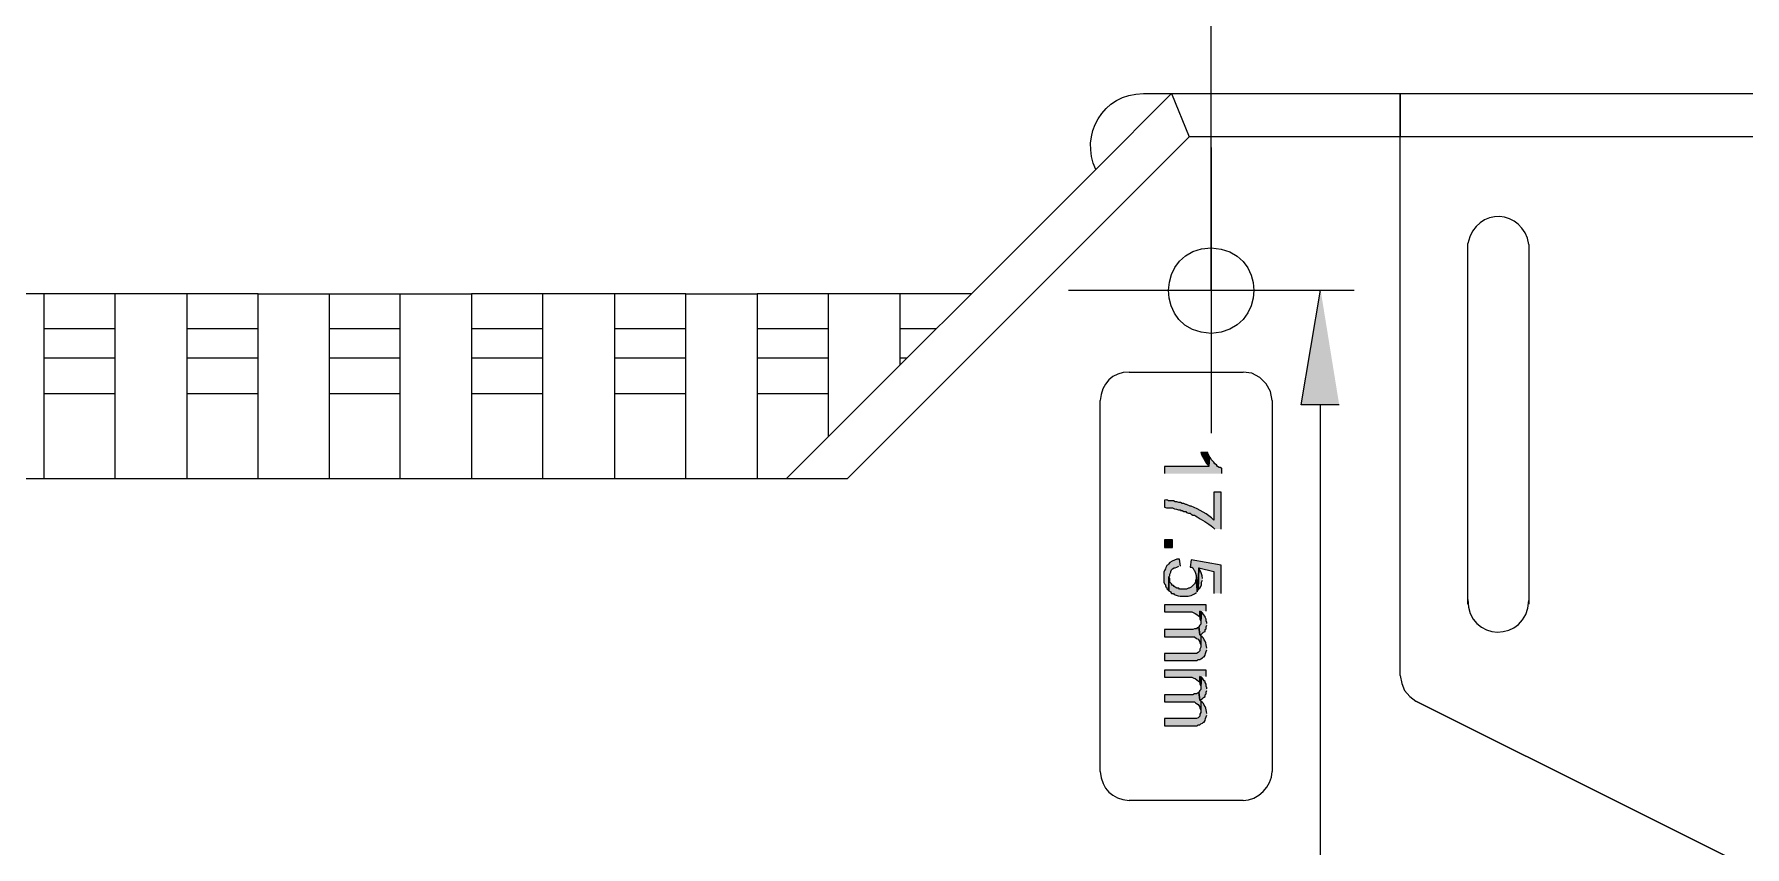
# Model space of a CAD drawing. Header units: inches. Extents: x 3 to 207, y 6 to 294.
# Drawn here: x 86.11 to 127.17, y 218.02 to 237.53 of the extents above; entities that cross this region are included whole.
import ezdxf

# ---------------------------------------------------------------- set-up
doc = ezdxf.new("R2010")
doc.units = ezdxf.units.IN
doc.header["$MEASUREMENT"] = 0
doc.layers.add('图层 1', color=7, linetype='Continuous')

msp = doc.modelspace()

# ---------------------------------------------------------------- hatches: boundary and pattern name
at = {"layer": '图层 1', "true_color": 0xffffff}
for points in [[(117.433, 228.628), (116.522, 228.628), (116.988, 231.38)], [(114.618, 226.977), (114.618, 227.104), (114.596, 227.104), (114.575, 227.125), (114.554, 227.125), (114.512, 227.147), (114.491, 227.189), (114.448, 227.21), (114.427, 227.252), (114.385, 227.295), (114.363, 227.316), (114.342, 227.358), (114.321, 227.379), (114.3, 227.147), (113.242, 227.147), (113.242, 226.977)], [(114.258, 223.379), (114.258, 223.4), (114.237, 223.442), (114.237, 223.485), (114.215, 223.527), (114.215, 223.548), (114.173, 223.59), (114.152, 223.633), (114.131, 223.654), (114.109, 223.421), (114.109, 223.358), (114.088, 223.337), (114.067, 223.294), (114.088, 223.104), (114.131, 223.125), (114.152, 223.146), (114.173, 223.167), (114.215, 223.188), (114.215, 223.231), (114.237, 223.252), (114.237, 223.294), (114.258, 223.337)], [(114.131, 223.654), (114.088, 223.675), (114.088, 223.485), (114.109, 223.442), (114.109, 223.421)], [(114.109, 223.083), (114.088, 223.104), (114.067, 223.294), (114.046, 223.273), (114.025, 223.273), (114.004, 223.252), (113.961, 223.252), (113.919, 223.231), (113.242, 223.231), (113.242, 223.061), (113.961, 223.061), (114.004, 223.019), (114.046, 222.998), (114.067, 222.977), (114.088, 222.934), (114.088, 222.913), (114.109, 222.871), (114.109, 222.829)], [(114.258, 221.812), (114.258, 221.834), (114.237, 221.876), (114.237, 221.918), (114.215, 221.961), (114.215, 221.982), (114.194, 222.003), (114.173, 222.024), (114.152, 222.067), (114.131, 222.088), (114.109, 221.855), (114.109, 221.791), (114.088, 221.77), (114.067, 221.728), (114.088, 221.537), (114.131, 221.559), (114.152, 221.58), (114.173, 221.601), (114.215, 221.622), (114.215, 221.664), (114.237, 221.686), (114.237, 221.728), (114.258, 221.77)], [(114.131, 222.088), (114.088, 222.109), (114.088, 221.918), (114.109, 221.876), (114.109, 221.855)], [(114.109, 221.516), (114.088, 221.537), (114.067, 221.728), (114.046, 221.707), (114.025, 221.707), (114.004, 221.686), (113.961, 221.686), (113.919, 221.664), (113.242, 221.664), (113.242, 221.495), (113.961, 221.495), (113.982, 221.474), (114.004, 221.453), (114.046, 221.432), (114.067, 221.41), (114.088, 221.368), (114.088, 221.347), (114.109, 221.304), (114.109, 221.262)]]:
    msp.add_hatch(color=7, dxfattribs=at).paths.add_polyline_path(points)
h = msp.add_hatch(color=7, dxfattribs=at)
edge = h.paths.add_edge_path()
edge.add_spline(control_points=[(114.321, 227.379), (114.321, 227.379), (114.3, 227.422), (114.3, 227.422), (114.3, 227.422), (114.279, 227.464), (114.279, 227.464), (114.279, 227.464), (114.279, 227.485), (114.279, 227.485), (114.279, 227.485), (114.109, 227.485), (114.109, 227.485), (114.152, 227.373), (114.135, 227.416), (114.194, 227.316), (114.252, 227.175), (114.258, 227.242), (114.3, 227.147)], knot_values=[0, 0, 0, 0, 0.352778, 0.352778, 0.352778, 0.705556, 0.705556, 0.705556, 1.058333, 1.058333, 1.058333, 1.411111, 1.411111, 1.411111, 1.763889, 1.763889, 1.763889, 2.116667, 2.116667, 2.116667, 2.116667], degree=3, periodic=0)
edge.add_line((114.3, 227.147), (114.321, 227.379))
h = msp.add_hatch(color=7, dxfattribs=at)
edge = h.paths.add_edge_path()
edge.add_spline(control_points=[(114.596, 225.644), (114.596, 225.644), (114.596, 226.533), (114.596, 226.533), (114.596, 226.533), (114.427, 226.533), (114.427, 226.533), (114.427, 226.533), (114.427, 225.855), (114.427, 225.855), (114.273, 226.015), (114.074, 226.108), (113.877, 226.194), (113.877, 226.194), (113.856, 226.194), (113.856, 226.194), (113.856, 226.194), (113.771, 226.236), (113.771, 226.236), (113.771, 226.236), (113.75, 226.236), (113.75, 226.236), (113.75, 226.236), (113.707, 226.258), (113.707, 226.258), (113.707, 226.258), (113.665, 226.258), (113.665, 226.258), (113.665, 226.258), (113.623, 226.279), (113.623, 226.279), (113.623, 226.279), (113.58, 226.279), (113.58, 226.279), (113.58, 226.279), (113.538, 226.3), (113.538, 226.3), (113.538, 226.3), (113.496, 226.3), (113.496, 226.3), (113.496, 226.3), (113.453, 226.321), (113.453, 226.321), (113.453, 226.321), (113.411, 226.321), (113.411, 226.321), (113.287, 226.312), (113.365, 226.351), (113.242, 226.342), (113.242, 226.342), (113.242, 226.173), (113.242, 226.173), (113.242, 226.173), (113.284, 226.152), (113.284, 226.152), (113.284, 226.152), (113.432, 226.152), (113.432, 226.152), (113.497, 226.127), (113.551, 226.103), (113.623, 226.109), (113.623, 226.109), (113.623, 226.088), (113.623, 226.088), (113.623, 226.088), (113.665, 226.088), (113.665, 226.088), (113.665, 226.088), (113.707, 226.067), (113.707, 226.067), (113.707, 226.067), (113.75, 226.067), (113.75, 226.067), (113.75, 226.067), (113.771, 226.046), (113.771, 226.046), (113.771, 226.046), (113.813, 226.025), (113.813, 226.025), (113.813, 226.025), (113.856, 226.025), (113.856, 226.025), (113.856, 226.025), (113.877, 226.004), (113.877, 226.004), (113.877, 226.004), (113.919, 225.982), (113.919, 225.982), (113.919, 225.982), (113.961, 225.982), (113.961, 225.982), (113.961, 225.982), (113.982, 225.961), (113.982, 225.961), (113.982, 225.961), (114.025, 225.94), (114.025, 225.94), (114.025, 225.94), (114.046, 225.919), (114.046, 225.919), (114.187, 225.835), (114.331, 225.766), (114.448, 225.644)], knot_values=[0, 0, 0, 0, 0.352778, 0.352778, 0.352778, 0.705556, 0.705556, 0.705556, 1.058333, 1.058333, 1.058333, 1.411111, 1.411111, 1.411111, 1.763889, 1.763889, 1.763889, 2.116667, 2.116667, 2.116667, 2.469444, 2.469444, 2.469444, 2.822222, 2.822222, 2.822222, 3.175, 3.175, 3.175, 3.527778, 3.527778, 3.527778, 3.880556, 3.880556, 3.880556, 4.233333, 4.233333, 4.233333, 4.586111, 4.586111, 4.586111, 4.938889, 4.938889, 4.938889, 5.291667, 5.291667, 5.291667, 5.644444, 5.644444, 5.644444, 5.997222, 5.997222, 5.997222, 6.35, 6.35, 6.35, 6.702778, 6.702778, 6.702778, 7.055556, 7.055556, 7.055556, 7.408333, 7.408333, 7.408333, 7.761111, 7.761111, 7.761111, 8.113889, 8.113889, 8.113889, 8.466667, 8.466667, 8.466667, 8.819444, 8.819444, 8.819444, 9.172222, 9.172222, 9.172222, 9.525, 9.525, 9.525, 9.877778, 9.877778, 9.877778, 10.230556, 10.230556, 10.230556, 10.583333, 10.583333, 10.583333, 10.936111, 10.936111, 10.936111, 11.288889, 11.288889, 11.288889, 11.641667, 11.641667, 11.641667, 11.994444, 11.994444, 11.994444, 11.994444], degree=3, periodic=0)
edge.add_line((114.448, 225.644), (114.596, 225.644))
h = msp.add_hatch(color=7, dxfattribs=at)
h.dxf.hatch_style = 2
h.paths.add_polyline_path([(113.242, 225.199), (113.432, 225.199), (113.432, 225.39), (113.242, 225.39)])
h = msp.add_hatch(color=7, dxfattribs=at)
edge = h.paths.add_edge_path()
edge.add_spline(control_points=[(113.623, 224.755), (113.623, 224.755), (113.601, 224.924), (113.601, 224.924), (113.512, 224.935), (113.441, 224.882), (113.369, 224.839), (113.258, 224.726), (113.299, 224.792), (113.242, 224.649), (113.242, 224.649), (113.221, 224.607), (113.221, 224.607), (113.221, 224.607), (113.221, 224.374), (113.221, 224.374), (113.221, 224.374), (113.242, 224.331), (113.242, 224.331), (113.242, 224.331), (113.263, 224.31), (113.263, 224.31), (113.263, 224.31), (113.263, 224.268), (113.263, 224.268), (113.263, 224.268), (113.284, 224.247), (113.284, 224.247), (113.284, 224.247), (113.305, 224.204), (113.305, 224.204), (113.305, 224.204), (113.326, 224.183), (113.326, 224.183), (113.326, 224.183), (113.347, 224.162), (113.347, 224.162), (113.347, 224.162), (113.347, 224.501), (113.347, 224.501), (113.347, 224.501), (113.369, 224.522), (113.369, 224.522), (113.369, 224.522), (113.369, 224.564), (113.369, 224.564), (113.369, 224.564), (113.39, 224.607), (113.39, 224.607), (113.39, 224.607), (113.39, 224.628), (113.39, 224.628), (113.39, 224.628), (113.411, 224.67), (113.411, 224.67), (113.411, 224.67), (113.432, 224.691), (113.432, 224.691), (113.432, 224.691), (113.475, 224.712), (113.475, 224.712), (113.475, 224.712), (113.496, 224.712), (113.496, 224.712), (113.496, 224.712), (113.538, 224.734), (113.538, 224.734), (113.538, 224.734), (113.58, 224.755), (113.58, 224.755)], knot_values=[0, 0, 0, 0, 0.352778, 0.352778, 0.352778, 0.705556, 0.705556, 0.705556, 1.058333, 1.058333, 1.058333, 1.411111, 1.411111, 1.411111, 1.763889, 1.763889, 1.763889, 2.116667, 2.116667, 2.116667, 2.469444, 2.469444, 2.469444, 2.822222, 2.822222, 2.822222, 3.175, 3.175, 3.175, 3.527778, 3.527778, 3.527778, 3.880556, 3.880556, 3.880556, 4.233333, 4.233333, 4.233333, 4.586111, 4.586111, 4.586111, 4.938889, 4.938889, 4.938889, 5.291667, 5.291667, 5.291667, 5.644444, 5.644444, 5.644444, 5.997222, 5.997222, 5.997222, 6.35, 6.35, 6.35, 6.702778, 6.702778, 6.702778, 7.055556, 7.055556, 7.055556, 7.408333, 7.408333, 7.408333, 7.761111, 7.761111, 7.761111, 8.113889, 8.113889, 8.113889, 8.113889], degree=3, periodic=0)
edge.add_line((113.58, 224.755), (113.623, 224.755))
h = msp.add_hatch(color=7, dxfattribs=at)
edge = h.paths.add_edge_path()
edge.add_spline(control_points=[(114.596, 224.099), (114.596, 224.099), (114.596, 224.776), (114.596, 224.776), (114.596, 224.776), (113.877, 224.903), (113.877, 224.903), (113.877, 224.903), (113.856, 224.734), (113.856, 224.734), (113.856, 224.734), (113.898, 224.734), (113.898, 224.734), (113.898, 224.734), (113.919, 224.712), (113.919, 224.712), (113.919, 224.712), (113.94, 224.67), (113.94, 224.67), (113.94, 224.67), (113.961, 224.649), (113.961, 224.649), (114.033, 224.489), (114.01, 224.339), (114.025, 224.141), (114.025, 224.141), (114.046, 224.183), (114.046, 224.183), (114.046, 224.183), (114.067, 224.712), (114.067, 224.712), (114.067, 224.712), (114.427, 224.628), (114.427, 224.628), (114.427, 224.628), (114.427, 224.099), (114.427, 224.099)], knot_values=[0, 0, 0, 0, 0.352778, 0.352778, 0.352778, 0.705556, 0.705556, 0.705556, 1.058333, 1.058333, 1.058333, 1.411111, 1.411111, 1.411111, 1.763889, 1.763889, 1.763889, 2.116667, 2.116667, 2.116667, 2.469444, 2.469444, 2.469444, 2.822222, 2.822222, 2.822222, 3.175, 3.175, 3.175, 3.527778, 3.527778, 3.527778, 3.880556, 3.880556, 3.880556, 4.233333, 4.233333, 4.233333, 4.233333], degree=3, periodic=0)
edge.add_line((114.427, 224.099), (114.596, 224.099))
h = msp.add_hatch(color=7, dxfattribs=at)
edge = h.paths.add_edge_path()
edge.add_spline(control_points=[(114.152, 224.458), (114.138, 224.548), (114.114, 224.636), (114.067, 224.712), (114.067, 224.712), (114.046, 224.183), (114.046, 224.183), (114.046, 224.183), (114.067, 224.204), (114.067, 224.204), (114.067, 224.204), (114.088, 224.226), (114.088, 224.226), (114.088, 224.226), (114.109, 224.268), (114.109, 224.268), (114.109, 224.268), (114.131, 224.31), (114.131, 224.31), (114.131, 224.31), (114.131, 224.374), (114.131, 224.374), (114.131, 224.374), (114.152, 224.416), (114.152, 224.416)], knot_values=[0, 0, 0, 0, 0.352778, 0.352778, 0.352778, 0.705556, 0.705556, 0.705556, 1.058333, 1.058333, 1.058333, 1.411111, 1.411111, 1.411111, 1.763889, 1.763889, 1.763889, 2.116667, 2.116667, 2.116667, 2.469444, 2.469444, 2.469444, 2.822222, 2.822222, 2.822222, 2.822222], degree=3, periodic=0)
edge.add_line((114.152, 224.416), (114.152, 224.458))
h = msp.add_hatch(color=7, dxfattribs=at)
edge = h.paths.add_edge_path()
edge.add_spline(control_points=[(114.025, 224.141), (114.025, 224.141), (114.004, 224.501), (114.004, 224.501), (114.004, 224.501), (114.004, 224.437), (114.004, 224.437), (114.004, 224.437), (113.982, 224.416), (113.982, 224.416), (113.982, 224.416), (113.982, 224.374), (113.982, 224.374), (113.982, 224.374), (113.961, 224.331), (113.961, 224.331), (113.961, 224.331), (113.898, 224.268), (113.898, 224.268), (113.898, 224.268), (113.877, 224.247), (113.877, 224.247), (113.877, 224.247), (113.834, 224.226), (113.834, 224.226), (113.834, 224.226), (113.813, 224.226), (113.813, 224.226), (113.813, 224.226), (113.771, 224.204), (113.771, 224.204), (113.771, 224.204), (113.601, 224.204), (113.601, 224.204), (113.601, 224.204), (113.58, 224.226), (113.58, 224.226), (113.58, 224.226), (113.538, 224.226), (113.538, 224.226), (113.538, 224.226), (113.496, 224.247), (113.496, 224.247), (113.496, 224.247), (113.475, 224.268), (113.475, 224.268), (113.475, 224.268), (113.453, 224.289), (113.453, 224.289), (113.453, 224.289), (113.432, 224.289), (113.432, 224.289), (113.432, 224.289), (113.411, 224.331), (113.411, 224.331), (113.411, 224.331), (113.369, 224.374), (113.369, 224.374), (113.369, 224.374), (113.369, 224.458), (113.369, 224.458), (113.369, 224.458), (113.347, 224.501), (113.347, 224.501), (113.347, 224.501), (113.347, 224.162), (113.347, 224.162), (113.347, 224.162), (113.39, 224.141), (113.39, 224.141), (113.39, 224.141), (113.39, 224.12), (113.39, 224.12), (113.39, 224.12), (113.411, 224.099), (113.411, 224.099), (113.411, 224.099), (113.453, 224.099), (113.453, 224.099), (113.453, 224.099), (113.475, 224.077), (113.475, 224.077), (113.539, 224.053), (113.593, 224.028), (113.665, 224.035), (113.828, 224.032), (113.864, 224.027), (114.004, 224.12)], knot_values=[0, 0, 0, 0, 0.352778, 0.352778, 0.352778, 0.705556, 0.705556, 0.705556, 1.058333, 1.058333, 1.058333, 1.411111, 1.411111, 1.411111, 1.763889, 1.763889, 1.763889, 2.116667, 2.116667, 2.116667, 2.469444, 2.469444, 2.469444, 2.822222, 2.822222, 2.822222, 3.175, 3.175, 3.175, 3.527778, 3.527778, 3.527778, 3.880556, 3.880556, 3.880556, 4.233333, 4.233333, 4.233333, 4.586111, 4.586111, 4.586111, 4.938889, 4.938889, 4.938889, 5.291667, 5.291667, 5.291667, 5.644444, 5.644444, 5.644444, 5.997222, 5.997222, 5.997222, 6.35, 6.35, 6.35, 6.702778, 6.702778, 6.702778, 7.055556, 7.055556, 7.055556, 7.408333, 7.408333, 7.408333, 7.761111, 7.761111, 7.761111, 8.113889, 8.113889, 8.113889, 8.466667, 8.466667, 8.466667, 8.819444, 8.819444, 8.819444, 9.172222, 9.172222, 9.172222, 9.525, 9.525, 9.525, 9.877778, 9.877778, 9.877778, 10.230556, 10.230556, 10.230556, 10.230556], degree=3, periodic=0)
edge.add_line((114.004, 224.12), (114.025, 224.141))
h = msp.add_hatch(color=7, dxfattribs=at)
edge = h.paths.add_edge_path()
edge.add_spline(control_points=[(114.237, 223.675), (114.237, 223.675), (114.237, 223.823), (114.237, 223.823), (114.237, 223.823), (113.242, 223.823), (113.242, 223.823), (113.242, 223.823), (113.242, 223.654), (113.242, 223.654), (113.242, 223.654), (113.898, 223.654), (113.898, 223.654), (113.898, 223.654), (113.94, 223.633), (113.94, 223.633), (113.987, 223.629), (114.054, 223.564), (114.088, 223.527), (114.088, 223.527), (114.088, 223.675), (114.088, 223.675)], knot_values=[0, 0, 0, 0, 0.352778, 0.352778, 0.352778, 0.705556, 0.705556, 0.705556, 1.058333, 1.058333, 1.058333, 1.411111, 1.411111, 1.411111, 1.763889, 1.763889, 1.763889, 2.116667, 2.116667, 2.116667, 2.469444, 2.469444, 2.469444, 2.469444], degree=3, periodic=0)
edge.add_line((114.088, 223.675), (114.237, 223.675))
h = msp.add_hatch(color=7, dxfattribs=at)
edge = h.paths.add_edge_path()
edge.add_spline(control_points=[(114.258, 222.786), (114.243, 222.897), (114.207, 223.012), (114.109, 223.083), (114.109, 223.083), (114.109, 222.807), (114.109, 222.807), (114.109, 222.807), (114.088, 222.765), (114.088, 222.765), (114.088, 222.765), (114.088, 222.723), (114.088, 222.723), (114.088, 222.723), (114.046, 222.68), (114.046, 222.68), (114.046, 222.68), (114.004, 222.659), (114.004, 222.659), (114.004, 222.659), (113.242, 222.659), (113.242, 222.659), (113.242, 222.659), (113.242, 222.49), (113.242, 222.49), (113.242, 222.49), (114.025, 222.49), (114.025, 222.49), (114.025, 222.49), (114.046, 222.511), (114.046, 222.511), (114.046, 222.511), (114.088, 222.511), (114.088, 222.511), (114.088, 222.511), (114.109, 222.532), (114.109, 222.532), (114.109, 222.532), (114.152, 222.553), (114.152, 222.553), (114.152, 222.553), (114.173, 222.575), (114.173, 222.575), (114.173, 222.575), (114.194, 222.575), (114.194, 222.575), (114.224, 222.629), (114.228, 222.69), (114.258, 222.744)], knot_values=[0, 0, 0, 0, 0.352778, 0.352778, 0.352778, 0.705556, 0.705556, 0.705556, 1.058333, 1.058333, 1.058333, 1.411111, 1.411111, 1.411111, 1.763889, 1.763889, 1.763889, 2.116667, 2.116667, 2.116667, 2.469444, 2.469444, 2.469444, 2.822222, 2.822222, 2.822222, 3.175, 3.175, 3.175, 3.527778, 3.527778, 3.527778, 3.880556, 3.880556, 3.880556, 4.233333, 4.233333, 4.233333, 4.586111, 4.586111, 4.586111, 4.938889, 4.938889, 4.938889, 5.291667, 5.291667, 5.291667, 5.644444, 5.644444, 5.644444, 5.644444], degree=3, periodic=0)
edge.add_line((114.258, 222.744), (114.258, 222.786))
h = msp.add_hatch(color=7, dxfattribs=at)
edge = h.paths.add_edge_path()
edge.add_spline(control_points=[(114.237, 222.109), (114.237, 222.109), (114.237, 222.257), (114.237, 222.257), (114.237, 222.257), (113.242, 222.257), (113.242, 222.257), (113.242, 222.257), (113.242, 222.088), (113.242, 222.088), (113.242, 222.088), (113.898, 222.088), (113.898, 222.088), (113.898, 222.088), (113.94, 222.067), (113.94, 222.067), (113.987, 222.062), (114.054, 221.998), (114.088, 221.961), (114.088, 221.961), (114.088, 222.109), (114.088, 222.109)], knot_values=[0, 0, 0, 0, 0.352778, 0.352778, 0.352778, 0.705556, 0.705556, 0.705556, 1.058333, 1.058333, 1.058333, 1.411111, 1.411111, 1.411111, 1.763889, 1.763889, 1.763889, 2.116667, 2.116667, 2.116667, 2.469444, 2.469444, 2.469444, 2.469444], degree=3, periodic=0)
edge.add_line((114.088, 222.109), (114.237, 222.109))
h = msp.add_hatch(color=7, dxfattribs=at)
edge = h.paths.add_edge_path()
edge.add_spline(control_points=[(114.258, 221.22), (114.243, 221.331), (114.207, 221.445), (114.109, 221.516), (114.109, 221.516), (114.109, 221.241), (114.109, 221.241), (114.109, 221.241), (114.088, 221.199), (114.088, 221.199), (114.088, 221.199), (114.088, 221.156), (114.088, 221.156), (114.088, 221.156), (114.046, 221.114), (114.046, 221.114), (114.046, 221.114), (114.004, 221.093), (114.004, 221.093), (114.004, 221.093), (113.242, 221.093), (113.242, 221.093), (113.242, 221.093), (113.242, 220.924), (113.242, 220.924), (113.242, 220.924), (114.025, 220.924), (114.025, 220.924), (114.025, 220.924), (114.046, 220.945), (114.046, 220.945), (114.046, 220.945), (114.088, 220.945), (114.088, 220.945), (114.088, 220.945), (114.109, 220.966), (114.109, 220.966), (114.109, 220.966), (114.152, 220.987), (114.152, 220.987), (114.152, 220.987), (114.173, 221.008), (114.173, 221.008), (114.173, 221.008), (114.194, 221.008), (114.194, 221.008), (114.224, 221.062), (114.228, 221.124), (114.258, 221.178)], knot_values=[0, 0, 0, 0, 0.352778, 0.352778, 0.352778, 0.705556, 0.705556, 0.705556, 1.058333, 1.058333, 1.058333, 1.411111, 1.411111, 1.411111, 1.763889, 1.763889, 1.763889, 2.116667, 2.116667, 2.116667, 2.469444, 2.469444, 2.469444, 2.822222, 2.822222, 2.822222, 3.175, 3.175, 3.175, 3.527778, 3.527778, 3.527778, 3.880556, 3.880556, 3.880556, 4.233333, 4.233333, 4.233333, 4.586111, 4.586111, 4.586111, 4.938889, 4.938889, 4.938889, 5.291667, 5.291667, 5.291667, 5.644444, 5.644444, 5.644444, 5.644444], degree=3, periodic=0)
edge.add_line((114.258, 221.178), (114.258, 221.22))

# ---------------------------------------------------------------- linework, layer by layer
at = {"layer": '图层 1', "color": 7, "lineweight": 25, "true_color": 0xffffff}
for points in [[(114.363, 231.38), (114.363, 244.884)], [(114.363, 234.809), (114.363, 227.951)], [(120.523, 223.845), (120.523, 232.502)], [(121.984, 232.481), (121.984, 223.845)], [(110.934, 231.38), (117.793, 231.38)], [(114.363, 231.38), (117.263, 231.38)], [(116.988, 175.352), (116.988, 228.628)]]:
    msp.add_lwpolyline(points, dxfattribs=at)
at = {"layer": '图层 1', "color": 7, "lineweight": 13, "true_color": 0xffffff}
for points in [[(113.411, 236.1), (113.834, 235.063)], [(113.411, 236.1), (118.893, 236.1)], [(118.893, 236.1), (129.159, 236.1)], [(113.834, 235.063), (105.622, 226.85)], [(118.893, 235.063), (113.834, 235.063)], [(118.893, 222.13), (118.893, 235.063)], [(118.893, 222.13), (118.893, 235.063)], [(129.159, 235.063), (118.893, 235.063)], [(104.161, 226.85), (111.591, 234.28)], [(89.768, 231.295), (84.624, 231.295)], [(86.339, 231.295), (86.339, 226.85)], [(88.053, 226.85), (88.053, 231.295)], [(89.768, 231.295), (89.768, 226.85)], [(91.482, 231.295), (89.768, 231.295)], [(91.482, 231.295), (93.197, 231.295)], [(91.482, 226.85), (91.482, 231.295)], [(93.197, 226.85), (93.197, 231.295), (94.89, 231.295)], [(94.89, 231.295), (96.605, 231.295)], [(94.89, 226.85), (94.89, 231.295)], [(98.319, 231.295), (96.605, 231.295), (96.605, 226.85)], [(101.748, 226.85), (101.748, 231.295), (98.319, 231.295)], [(98.319, 226.85), (98.319, 231.295)], [(100.034, 231.295), (100.034, 226.85)], [(101.748, 231.295), (103.463, 231.295)], [(103.463, 231.295), (103.463, 226.85)], [(105.177, 231.295), (103.463, 231.295)], [(106.892, 229.581), (106.892, 231.295), (105.177, 231.295)], [(105.177, 227.866), (105.177, 231.295)], [(108.606, 231.295), (106.892, 231.295)], [(88.053, 230.449), (86.339, 230.449)], [(91.482, 230.449), (89.768, 230.449)], [(94.89, 230.449), (93.197, 230.449)], [(98.319, 230.449), (96.605, 230.449)], [(101.748, 230.449), (100.034, 230.449)], [(105.177, 230.449), (103.463, 230.449)], [(107.759, 230.449), (106.892, 230.449)], [(88.053, 229.75), (86.339, 229.75)], [(91.482, 229.75), (89.768, 229.75)], [(94.89, 229.75), (93.197, 229.75)], [(98.319, 229.75), (96.605, 229.75)], [(101.748, 229.75), (100.034, 229.75)], [(105.177, 229.75), (103.463, 229.75)], [(107.061, 229.75), (106.892, 229.75)], [(112.395, 229.411), (115.125, 229.411)], [(115.824, 228.734), (115.782, 228.946), (115.676, 229.136), (115.528, 229.284), (115.337, 229.39), (115.125, 229.411)], [(86.339, 228.903), (88.053, 228.903)], [(89.768, 228.903), (91.482, 228.903)], [(93.197, 228.903), (94.89, 228.903)], [(96.605, 228.903), (98.319, 228.903)], [(100.034, 228.903), (101.748, 228.903)], [(103.463, 228.903), (105.177, 228.903)], [(111.697, 219.823), (111.697, 228.734)], [(115.824, 228.734), (115.824, 219.823)], [(89.768, 226.85), (84.624, 226.85)], [(91.482, 226.85), (89.768, 226.85)], [(94.89, 226.85), (91.482, 226.85)], [(96.605, 226.85), (94.89, 226.85)], [(98.319, 226.85), (96.605, 226.85)], [(101.748, 226.85), (98.319, 226.85)], [(103.463, 226.85), (101.748, 226.85)], [(105.622, 226.85), (103.463, 226.85)], [(118.893, 222.13), (118.935, 221.94), (118.999, 221.77), (119.126, 221.622), (119.274, 221.516)], [(118.893, 222.13), (118.935, 221.94), (118.999, 221.77), (119.126, 221.622), (119.274, 221.516)], [(115.125, 219.124), (112.395, 219.124)]]:
    msp.add_lwpolyline(points, dxfattribs=at)
at = {"layer": '图层 1', "lineweight": 0}
for points in [[(117.433, 228.628), (116.522, 228.628), (116.988, 231.38)], [(114.618, 226.977), (114.618, 227.104), (114.596, 227.104), (114.575, 227.125), (114.554, 227.125), (114.512, 227.147), (114.491, 227.189), (114.448, 227.21), (114.427, 227.252), (114.385, 227.295), (114.363, 227.316), (114.342, 227.358), (114.321, 227.379), (114.3, 227.147), (113.242, 227.147), (113.242, 226.977)], [(113.242, 225.199), (113.432, 225.199), (113.432, 225.39), (113.242, 225.39), (113.242, 225.199)], [(114.258, 223.379), (114.258, 223.4), (114.237, 223.442), (114.237, 223.485), (114.215, 223.527), (114.215, 223.548), (114.173, 223.59), (114.152, 223.633), (114.131, 223.654), (114.109, 223.421), (114.109, 223.358), (114.088, 223.337), (114.067, 223.294), (114.088, 223.104), (114.131, 223.125), (114.152, 223.146), (114.173, 223.167), (114.215, 223.188), (114.215, 223.231), (114.237, 223.252), (114.237, 223.294), (114.258, 223.337)], [(114.131, 223.654), (114.088, 223.675), (114.088, 223.485), (114.109, 223.442), (114.109, 223.421)], [(114.109, 223.083), (114.088, 223.104), (114.067, 223.294), (114.046, 223.273), (114.025, 223.273), (114.004, 223.252), (113.961, 223.252), (113.919, 223.231), (113.242, 223.231), (113.242, 223.061), (113.961, 223.061), (114.004, 223.019), (114.046, 222.998), (114.067, 222.977), (114.088, 222.934), (114.088, 222.913), (114.109, 222.871), (114.109, 222.829)], [(114.258, 221.812), (114.258, 221.834), (114.237, 221.876), (114.237, 221.918), (114.215, 221.961), (114.215, 221.982), (114.194, 222.003), (114.173, 222.024), (114.152, 222.067), (114.131, 222.088), (114.109, 221.855), (114.109, 221.791), (114.088, 221.77), (114.067, 221.728), (114.088, 221.537), (114.131, 221.559), (114.152, 221.58), (114.173, 221.601), (114.215, 221.622), (114.215, 221.664), (114.237, 221.686), (114.237, 221.728), (114.258, 221.77)], [(114.131, 222.088), (114.088, 222.109), (114.088, 221.918), (114.109, 221.876), (114.109, 221.855)], [(114.109, 221.516), (114.088, 221.537), (114.067, 221.728), (114.046, 221.707), (114.025, 221.707), (114.004, 221.686), (113.961, 221.686), (113.919, 221.664), (113.242, 221.664), (113.242, 221.495), (113.961, 221.495), (113.982, 221.474), (114.004, 221.453), (114.046, 221.432), (114.067, 221.41), (114.088, 221.368), (114.088, 221.347), (114.109, 221.304), (114.109, 221.262)]]:
    msp.add_lwpolyline(points, dxfattribs=at)
at = {"layer": '图层 1', "color": 7, "lineweight": 13, "true_color": 0xffffff}
for points, knots in [([(112.734, 236.1), (111.746, 236.106), (111.201, 235.091), (111.591, 234.28), (111.591, 234.28), (113.411, 236.1), (113.411, 236.1), (113.411, 236.1), (112.734, 236.1), (112.734, 236.1)], [0, 0, 0, 0, 1, 1, 1, 2, 2, 2, 3, 3, 3, 3]), ([(118.893, 235.063), (118.893, 235.063), (118.893, 236.1), (118.893, 236.1), (118.893, 236.1), (118.893, 235.063), (118.893, 235.063)], [0, 0, 0, 0, 1, 1, 1, 2, 2, 2, 2]), ([(114.363, 230.343), (115.731, 230.391), (115.714, 232.363), (114.363, 232.396), (113.019, 232.397), (112.972, 230.372), (114.363, 230.343)], [0, 0, 0, 0, 1, 1, 1, 2, 2, 2, 2]), ([(119.274, 221.516), (119.274, 221.516), (140.462, 210.933), (140.462, 210.933), (140.462, 210.933), (119.274, 221.516), (119.274, 221.516)], [0, 0, 0, 0, 1, 1, 1, 2, 2, 2, 2])]:
    msp.add_open_spline(points, degree=3, knots=knots, dxfattribs=at)
at = {"layer": '图层 1', "color": 7, "lineweight": 25, "true_color": 0xffffff}
for points in [[(121.984, 232.481), (121.86, 233.32), (120.718, 233.409), (120.523, 232.502)], [(120.523, 223.95), (120.505, 222.936), (121.953, 222.9), (121.984, 223.929)]]:
    msp.add_open_spline(points, degree=3, dxfattribs=at)
at = {"layer": '图层 1', "color": 7, "lineweight": 13, "true_color": 0xffffff}
for points in [[(112.395, 229.411), (111.98, 229.423), (111.727, 229.134), (111.697, 228.734)], [(111.697, 219.823), (111.741, 219.39), (111.963, 219.176), (112.395, 219.124)], [(115.125, 219.124), (115.489, 219.136), (115.813, 219.46), (115.824, 219.823)]]:
    msp.add_open_spline(points, degree=3, dxfattribs=at)
at = {"layer": '图层 1', "lineweight": 0}
for points, knots in [([(114.321, 227.379), (114.321, 227.379), (114.3, 227.422), (114.3, 227.422), (114.3, 227.422), (114.279, 227.464), (114.279, 227.464), (114.279, 227.464), (114.279, 227.485), (114.279, 227.485), (114.279, 227.485), (114.109, 227.485), (114.109, 227.485), (114.152, 227.373), (114.135, 227.416), (114.194, 227.316), (114.252, 227.175), (114.258, 227.242), (114.3, 227.147)], [0, 0, 0, 0, 1, 1, 1, 2, 2, 2, 3, 3, 3, 4, 4, 4, 5, 5, 5, 6, 6, 6, 6]), ([(114.596, 225.644), (114.596, 225.644), (114.596, 226.533), (114.596, 226.533), (114.596, 226.533), (114.427, 226.533), (114.427, 226.533), (114.427, 226.533), (114.427, 225.855), (114.427, 225.855), (114.273, 226.015), (114.074, 226.108), (113.877, 226.194), (113.877, 226.194), (113.856, 226.194), (113.856, 226.194), (113.856, 226.194), (113.771, 226.236), (113.771, 226.236), (113.771, 226.236), (113.75, 226.236), (113.75, 226.236), (113.75, 226.236), (113.707, 226.258), (113.707, 226.258), (113.707, 226.258), (113.665, 226.258), (113.665, 226.258), (113.665, 226.258), (113.623, 226.279), (113.623, 226.279), (113.623, 226.279), (113.58, 226.279), (113.58, 226.279), (113.58, 226.279), (113.538, 226.3), (113.538, 226.3), (113.538, 226.3), (113.496, 226.3), (113.496, 226.3), (113.496, 226.3), (113.453, 226.321), (113.453, 226.321), (113.453, 226.321), (113.411, 226.321), (113.411, 226.321), (113.287, 226.312), (113.365, 226.351), (113.242, 226.342), (113.242, 226.342), (113.242, 226.173), (113.242, 226.173), (113.242, 226.173), (113.284, 226.152), (113.284, 226.152), (113.284, 226.152), (113.432, 226.152), (113.432, 226.152), (113.497, 226.127), (113.551, 226.103), (113.623, 226.109), (113.623, 226.109), (113.623, 226.088), (113.623, 226.088), (113.623, 226.088), (113.665, 226.088), (113.665, 226.088), (113.665, 226.088), (113.707, 226.067), (113.707, 226.067), (113.707, 226.067), (113.75, 226.067), (113.75, 226.067), (113.75, 226.067), (113.771, 226.046), (113.771, 226.046), (113.771, 226.046), (113.813, 226.025), (113.813, 226.025), (113.813, 226.025), (113.856, 226.025), (113.856, 226.025), (113.856, 226.025), (113.877, 226.004), (113.877, 226.004), (113.877, 226.004), (113.919, 225.982), (113.919, 225.982), (113.919, 225.982), (113.961, 225.982), (113.961, 225.982), (113.961, 225.982), (113.982, 225.961), (113.982, 225.961), (113.982, 225.961), (114.025, 225.94), (114.025, 225.94), (114.025, 225.94), (114.046, 225.919), (114.046, 225.919), (114.187, 225.835), (114.331, 225.766), (114.448, 225.644)], [0, 0, 0, 0, 1, 1, 1, 2, 2, 2, 3, 3, 3, 4, 4, 4, 5, 5, 5, 6, 6, 6, 7, 7, 7, 8, 8, 8, 9, 9, 9, 10, 10, 10, 11, 11, 11, 12, 12, 12, 13, 13, 13, 14, 14, 14, 15, 15, 15, 16, 16, 16, 17, 17, 17, 18, 18, 18, 19, 19, 19, 20, 20, 20, 21, 21, 21, 22, 22, 22, 23, 23, 23, 24, 24, 24, 25, 25, 25, 26, 26, 26, 27, 27, 27, 28, 28, 28, 29, 29, 29, 30, 30, 30, 31, 31, 31, 32, 32, 32, 33, 33, 33, 34, 34, 34, 34]), ([(113.623, 224.755), (113.623, 224.755), (113.601, 224.924), (113.601, 224.924), (113.512, 224.935), (113.441, 224.882), (113.369, 224.839), (113.258, 224.726), (113.299, 224.792), (113.242, 224.649), (113.242, 224.649), (113.221, 224.607), (113.221, 224.607), (113.221, 224.607), (113.221, 224.374), (113.221, 224.374), (113.221, 224.374), (113.242, 224.331), (113.242, 224.331), (113.242, 224.331), (113.263, 224.31), (113.263, 224.31), (113.263, 224.31), (113.263, 224.268), (113.263, 224.268), (113.263, 224.268), (113.284, 224.247), (113.284, 224.247), (113.284, 224.247), (113.305, 224.204), (113.305, 224.204), (113.305, 224.204), (113.326, 224.183), (113.326, 224.183), (113.326, 224.183), (113.347, 224.162), (113.347, 224.162), (113.347, 224.162), (113.347, 224.501), (113.347, 224.501), (113.347, 224.501), (113.369, 224.522), (113.369, 224.522), (113.369, 224.522), (113.369, 224.564), (113.369, 224.564), (113.369, 224.564), (113.39, 224.607), (113.39, 224.607), (113.39, 224.607), (113.39, 224.628), (113.39, 224.628), (113.39, 224.628), (113.411, 224.67), (113.411, 224.67), (113.411, 224.67), (113.432, 224.691), (113.432, 224.691), (113.432, 224.691), (113.475, 224.712), (113.475, 224.712), (113.475, 224.712), (113.496, 224.712), (113.496, 224.712), (113.496, 224.712), (113.538, 224.734), (113.538, 224.734), (113.538, 224.734), (113.58, 224.755), (113.58, 224.755)], [0, 0, 0, 0, 1, 1, 1, 2, 2, 2, 3, 3, 3, 4, 4, 4, 5, 5, 5, 6, 6, 6, 7, 7, 7, 8, 8, 8, 9, 9, 9, 10, 10, 10, 11, 11, 11, 12, 12, 12, 13, 13, 13, 14, 14, 14, 15, 15, 15, 16, 16, 16, 17, 17, 17, 18, 18, 18, 19, 19, 19, 20, 20, 20, 21, 21, 21, 22, 22, 22, 23, 23, 23, 23]), ([(114.596, 224.099), (114.596, 224.099), (114.596, 224.776), (114.596, 224.776), (114.596, 224.776), (113.877, 224.903), (113.877, 224.903), (113.877, 224.903), (113.856, 224.734), (113.856, 224.734), (113.856, 224.734), (113.898, 224.734), (113.898, 224.734), (113.898, 224.734), (113.919, 224.712), (113.919, 224.712), (113.919, 224.712), (113.94, 224.67), (113.94, 224.67), (113.94, 224.67), (113.961, 224.649), (113.961, 224.649), (114.033, 224.489), (114.01, 224.339), (114.025, 224.141), (114.025, 224.141), (114.046, 224.183), (114.046, 224.183), (114.046, 224.183), (114.067, 224.712), (114.067, 224.712), (114.067, 224.712), (114.427, 224.628), (114.427, 224.628), (114.427, 224.628), (114.427, 224.099), (114.427, 224.099)], [0, 0, 0, 0, 1, 1, 1, 2, 2, 2, 3, 3, 3, 4, 4, 4, 5, 5, 5, 6, 6, 6, 7, 7, 7, 8, 8, 8, 9, 9, 9, 10, 10, 10, 11, 11, 11, 12, 12, 12, 12]), ([(114.152, 224.458), (114.138, 224.548), (114.114, 224.636), (114.067, 224.712), (114.067, 224.712), (114.046, 224.183), (114.046, 224.183), (114.046, 224.183), (114.067, 224.204), (114.067, 224.204), (114.067, 224.204), (114.088, 224.226), (114.088, 224.226), (114.088, 224.226), (114.109, 224.268), (114.109, 224.268), (114.109, 224.268), (114.131, 224.31), (114.131, 224.31), (114.131, 224.31), (114.131, 224.374), (114.131, 224.374), (114.131, 224.374), (114.152, 224.416), (114.152, 224.416)], [0, 0, 0, 0, 1, 1, 1, 2, 2, 2, 3, 3, 3, 4, 4, 4, 5, 5, 5, 6, 6, 6, 7, 7, 7, 8, 8, 8, 8]), ([(114.025, 224.141), (114.025, 224.141), (114.004, 224.501), (114.004, 224.501), (114.004, 224.501), (114.004, 224.437), (114.004, 224.437), (114.004, 224.437), (113.982, 224.416), (113.982, 224.416), (113.982, 224.416), (113.982, 224.374), (113.982, 224.374), (113.982, 224.374), (113.961, 224.331), (113.961, 224.331), (113.961, 224.331), (113.898, 224.268), (113.898, 224.268), (113.898, 224.268), (113.877, 224.247), (113.877, 224.247), (113.877, 224.247), (113.834, 224.226), (113.834, 224.226), (113.834, 224.226), (113.813, 224.226), (113.813, 224.226), (113.813, 224.226), (113.771, 224.204), (113.771, 224.204), (113.771, 224.204), (113.601, 224.204), (113.601, 224.204), (113.601, 224.204), (113.58, 224.226), (113.58, 224.226), (113.58, 224.226), (113.538, 224.226), (113.538, 224.226), (113.538, 224.226), (113.496, 224.247), (113.496, 224.247), (113.496, 224.247), (113.475, 224.268), (113.475, 224.268), (113.475, 224.268), (113.453, 224.289), (113.453, 224.289), (113.453, 224.289), (113.432, 224.289), (113.432, 224.289), (113.432, 224.289), (113.411, 224.331), (113.411, 224.331), (113.411, 224.331), (113.369, 224.374), (113.369, 224.374), (113.369, 224.374), (113.369, 224.458), (113.369, 224.458), (113.369, 224.458), (113.347, 224.501), (113.347, 224.501), (113.347, 224.501), (113.347, 224.162), (113.347, 224.162), (113.347, 224.162), (113.39, 224.141), (113.39, 224.141), (113.39, 224.141), (113.39, 224.12), (113.39, 224.12), (113.39, 224.12), (113.411, 224.099), (113.411, 224.099), (113.411, 224.099), (113.453, 224.099), (113.453, 224.099), (113.453, 224.099), (113.475, 224.077), (113.475, 224.077), (113.539, 224.053), (113.593, 224.028), (113.665, 224.035), (113.828, 224.032), (113.864, 224.027), (114.004, 224.12)], [0, 0, 0, 0, 1, 1, 1, 2, 2, 2, 3, 3, 3, 4, 4, 4, 5, 5, 5, 6, 6, 6, 7, 7, 7, 8, 8, 8, 9, 9, 9, 10, 10, 10, 11, 11, 11, 12, 12, 12, 13, 13, 13, 14, 14, 14, 15, 15, 15, 16, 16, 16, 17, 17, 17, 18, 18, 18, 19, 19, 19, 20, 20, 20, 21, 21, 21, 22, 22, 22, 23, 23, 23, 24, 24, 24, 25, 25, 25, 26, 26, 26, 27, 27, 27, 28, 28, 28, 29, 29, 29, 29]), ([(114.237, 223.675), (114.237, 223.675), (114.237, 223.823), (114.237, 223.823), (114.237, 223.823), (113.242, 223.823), (113.242, 223.823), (113.242, 223.823), (113.242, 223.654), (113.242, 223.654), (113.242, 223.654), (113.898, 223.654), (113.898, 223.654), (113.898, 223.654), (113.94, 223.633), (113.94, 223.633), (113.987, 223.629), (114.054, 223.564), (114.088, 223.527), (114.088, 223.527), (114.088, 223.675), (114.088, 223.675)], [0, 0, 0, 0, 1, 1, 1, 2, 2, 2, 3, 3, 3, 4, 4, 4, 5, 5, 5, 6, 6, 6, 7, 7, 7, 7]), ([(114.258, 222.786), (114.243, 222.897), (114.207, 223.012), (114.109, 223.083), (114.109, 223.083), (114.109, 222.807), (114.109, 222.807), (114.109, 222.807), (114.088, 222.765), (114.088, 222.765), (114.088, 222.765), (114.088, 222.723), (114.088, 222.723), (114.088, 222.723), (114.046, 222.68), (114.046, 222.68), (114.046, 222.68), (114.004, 222.659), (114.004, 222.659), (114.004, 222.659), (113.242, 222.659), (113.242, 222.659), (113.242, 222.659), (113.242, 222.49), (113.242, 222.49), (113.242, 222.49), (114.025, 222.49), (114.025, 222.49), (114.025, 222.49), (114.046, 222.511), (114.046, 222.511), (114.046, 222.511), (114.088, 222.511), (114.088, 222.511), (114.088, 222.511), (114.109, 222.532), (114.109, 222.532), (114.109, 222.532), (114.152, 222.553), (114.152, 222.553), (114.152, 222.553), (114.173, 222.575), (114.173, 222.575), (114.173, 222.575), (114.194, 222.575), (114.194, 222.575), (114.224, 222.629), (114.228, 222.69), (114.258, 222.744)], [0, 0, 0, 0, 1, 1, 1, 2, 2, 2, 3, 3, 3, 4, 4, 4, 5, 5, 5, 6, 6, 6, 7, 7, 7, 8, 8, 8, 9, 9, 9, 10, 10, 10, 11, 11, 11, 12, 12, 12, 13, 13, 13, 14, 14, 14, 15, 15, 15, 16, 16, 16, 16]), ([(114.237, 222.109), (114.237, 222.109), (114.237, 222.257), (114.237, 222.257), (114.237, 222.257), (113.242, 222.257), (113.242, 222.257), (113.242, 222.257), (113.242, 222.088), (113.242, 222.088), (113.242, 222.088), (113.898, 222.088), (113.898, 222.088), (113.898, 222.088), (113.94, 222.067), (113.94, 222.067), (113.987, 222.062), (114.054, 221.998), (114.088, 221.961), (114.088, 221.961), (114.088, 222.109), (114.088, 222.109)], [0, 0, 0, 0, 1, 1, 1, 2, 2, 2, 3, 3, 3, 4, 4, 4, 5, 5, 5, 6, 6, 6, 7, 7, 7, 7]), ([(114.258, 221.22), (114.243, 221.331), (114.207, 221.445), (114.109, 221.516), (114.109, 221.516), (114.109, 221.241), (114.109, 221.241), (114.109, 221.241), (114.088, 221.199), (114.088, 221.199), (114.088, 221.199), (114.088, 221.156), (114.088, 221.156), (114.088, 221.156), (114.046, 221.114), (114.046, 221.114), (114.046, 221.114), (114.004, 221.093), (114.004, 221.093), (114.004, 221.093), (113.242, 221.093), (113.242, 221.093), (113.242, 221.093), (113.242, 220.924), (113.242, 220.924), (113.242, 220.924), (114.025, 220.924), (114.025, 220.924), (114.025, 220.924), (114.046, 220.945), (114.046, 220.945), (114.046, 220.945), (114.088, 220.945), (114.088, 220.945), (114.088, 220.945), (114.109, 220.966), (114.109, 220.966), (114.109, 220.966), (114.152, 220.987), (114.152, 220.987), (114.152, 220.987), (114.173, 221.008), (114.173, 221.008), (114.173, 221.008), (114.194, 221.008), (114.194, 221.008), (114.224, 221.062), (114.228, 221.124), (114.258, 221.178)], [0, 0, 0, 0, 1, 1, 1, 2, 2, 2, 3, 3, 3, 4, 4, 4, 5, 5, 5, 6, 6, 6, 7, 7, 7, 8, 8, 8, 9, 9, 9, 10, 10, 10, 11, 11, 11, 12, 12, 12, 13, 13, 13, 14, 14, 14, 15, 15, 15, 16, 16, 16, 16])]:
    msp.add_open_spline(points, degree=3, knots=knots, dxfattribs=at)

doc.saveas('drawing.dxf')
